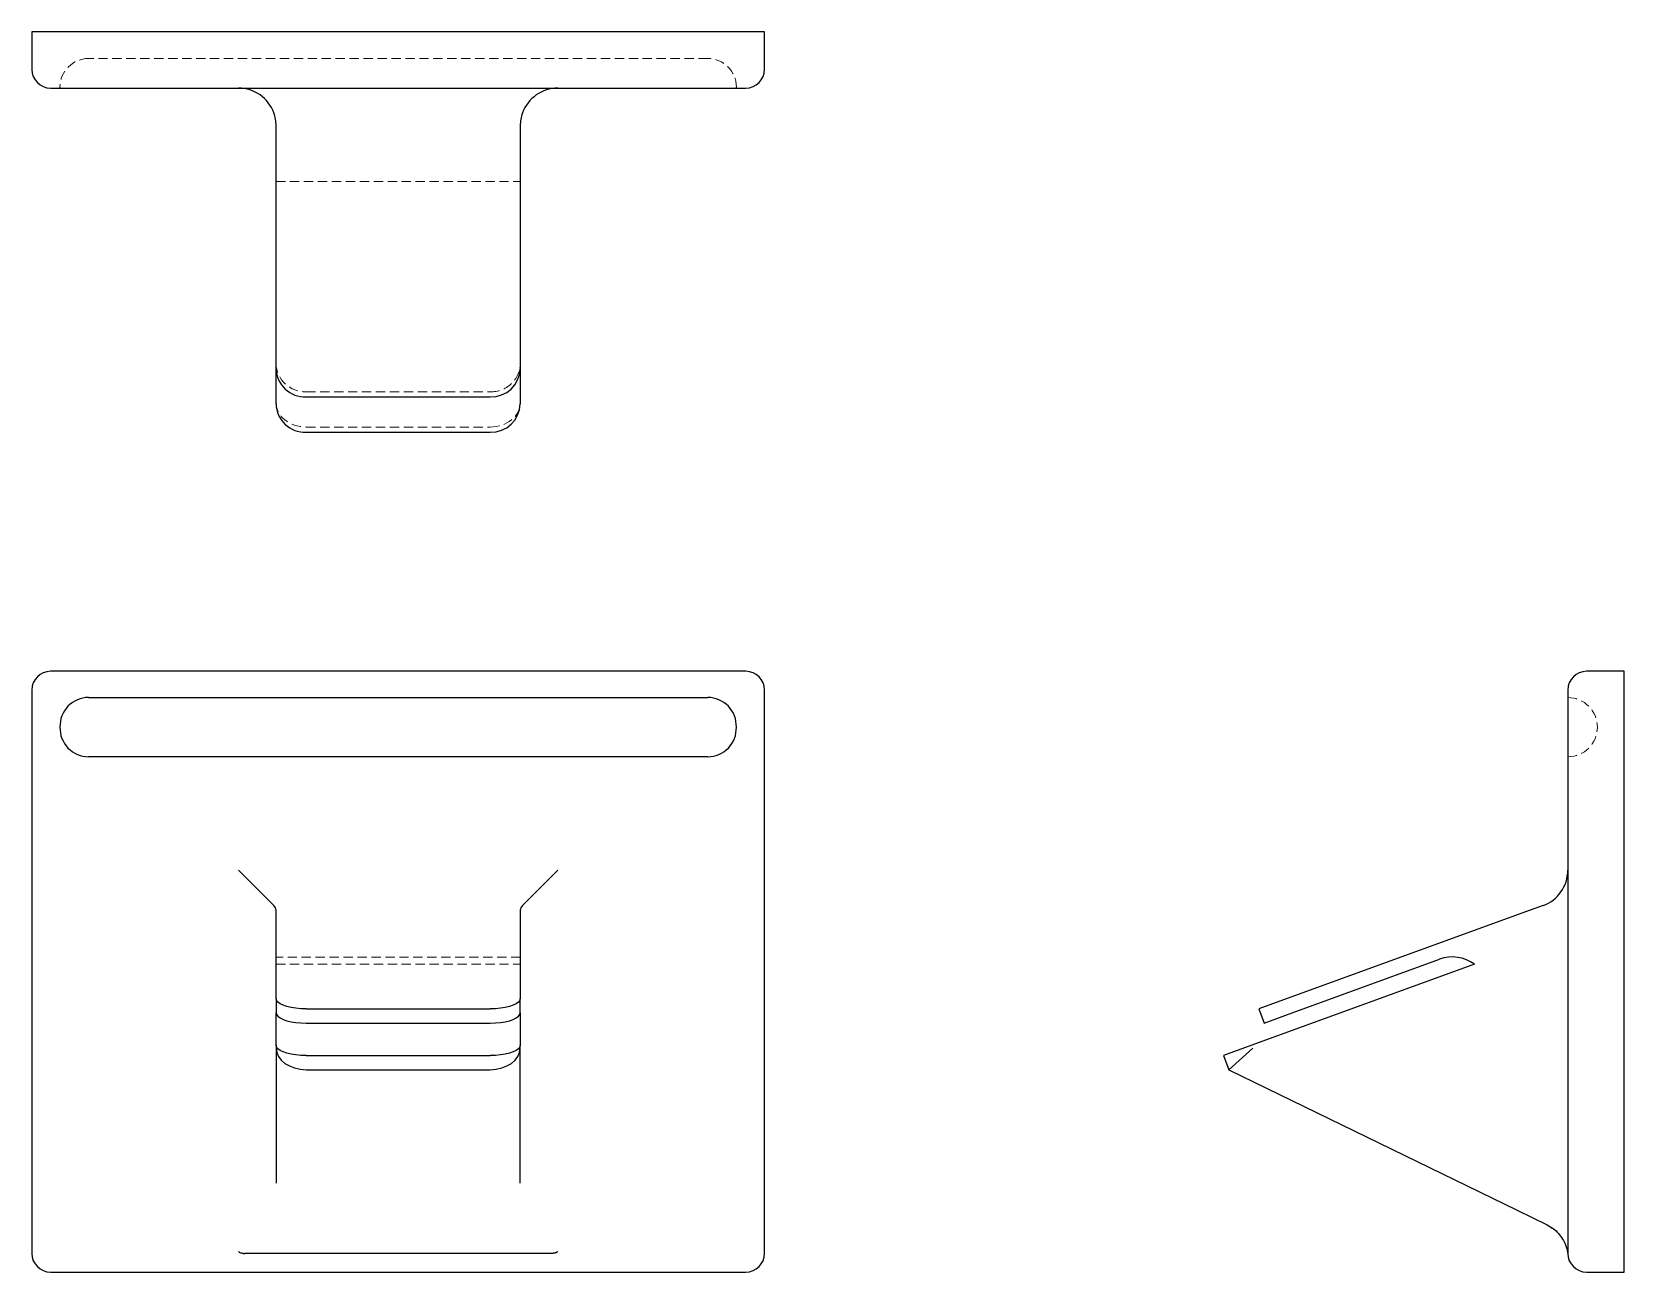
# Model space of a CAD drawing. Header units: millimetres. Extents: x 33 to 250, y 16 to 185.
import ezdxf

# ---------------------------------------------------------------- set-up
doc = ezdxf.new("R2010")
doc.units = ezdxf.units.MM
doc.linetypes.add('HIDDEN', pattern=[1.905, 1.27, -0.635])

msp = doc.modelspace()

# ---------------------------------------------------------------- linework, layer by layer
at = {"color": 7, "linetype": 'Continuous', "lineweight": 25}
for p, q in [((33, 185.33), (33, 180.21)), ((35.56, 185.33), (33, 185.33)), ((130.44, 185.33), (35.56, 185.33)), ((133, 185.33), (130.44, 185.33)), ((133, 180.21), (133, 185.33)), ((35.56, 177.64), (130.44, 177.64)), ((66.33, 139.34), (66.33, 172.51)), ((99.67, 172.51), (99.67, 139.34)), ((66.33, 134.52), (66.33, 139.34)), ((99.67, 139.34), (99.67, 134.52)), ((70.44, 135.49), (95.56, 135.49)), ((70.44, 130.67), (95.56, 130.67)), ((130.44, 98.03), (35.56, 98.03)), ((250.33, 98.03), (245.21, 98.03)), ((250.33, 95.46), (250.33, 98.03)), ((33, 95.46), (33, 18.54)), ((40.74, 94.44), (125.26, 94.44)), ((133, 18.54), (133, 95.46)), ((242.64, 95.46), (242.64, 18.54)), ((250.33, 18.54), (250.33, 95.46)), ((125.26, 86.35), (40.74, 86.35)), ((66.02, 66.03), (61.21, 70.85)), ((99.98, 66.03), (104.79, 70.85)), ((66.33, 53.32), (66.33, 65.39)), ((99.67, 65.39), (99.67, 53.32)), ((237.51, 65.39), (204.34, 53.32)), ((239.27, 66.03), (237.51, 65.39)), ((205.04, 51.39), (225.11, 58.69)), ((229.91, 58.01), (199.52, 46.95)), ((66.33, 53.32), (66.33, 51.39)), ((99.67, 51.39), (99.67, 53.32)), ((204.34, 53.32), (200.49, 51.91)), ((66.33, 46.95), (66.33, 51.39)), ((70.44, 51.91), (95.56, 51.91)), ((99.67, 51.39), (99.67, 46.95)), ((200.49, 51.91), (201.19, 49.99)), ((201.19, 49.99), (205.04, 51.39)), ((70.44, 49.99), (95.56, 49.99)), ((66.33, 46.95), (66.33, 46.58)), ((66.33, 46.58), (66.33, 28.11)), ((99.67, 46.58), (99.67, 46.95)), ((99.67, 28.11), (99.67, 46.58)), ((199.52, 46.95), (195.67, 45.54)), ((199.66, 46.58), (196.37, 43.62)), ((70.44, 45.54), (95.56, 45.54)), ((70.44, 43.62), (95.56, 43.62)), ((195.67, 45.54), (196.37, 43.62)), ((196.37, 43.62), (235.71, 24.42)), ((235.71, 24.42), (239.81, 22.42)), ((239.81, 22.42), (240.19, 22.2)), ((103.92, 18.54), (62.08, 18.54)), ((250.33, 15.97), (250.33, 18.54)), ((35.56, 15.97), (130.44, 15.97)), ((245.21, 15.97), (250.33, 15.97))]:
    msp.add_line(p, q, dxfattribs=at)
at = {"color": 7, "linetype": 'HIDDEN', "lineweight": 18}
for p, q in [((125.26, 181.68), (40.74, 181.68)), ((36.85, 177.79), (36.85, 177.64)), ((129.15, 177.64), (129.15, 177.79)), ((66.33, 164.91), (99.67, 164.91)), ((70.44, 136.19), (95.56, 136.19)), ((70.44, 131.37), (95.56, 131.37)), ((36.85, 90.54), (36.85, 90.25)), ((129.15, 90.25), (129.15, 90.54)), ((99.67, 59), (66.33, 59)), ((66.33, 58.01), (99.67, 58.01))]:
    msp.add_line(p, q, dxfattribs=at)
at = {"color": 7, "linetype": 'Continuous', "lineweight": 25, "flags": 128}
for points in [[(70.44, 51.91), (69.72, 51.93), (69.03, 52), (68.38, 52.1), (67.8, 52.24), (67.29, 52.41), (66.88, 52.61), (66.58, 52.84), (66.4, 53.07), (66.33, 53.32)], [(99.67, 53.32), (99.6, 53.07), (99.42, 52.84), (99.12, 52.61), (98.71, 52.41), (98.2, 52.24), (97.62, 52.1), (96.97, 52), (96.28, 51.93), (95.56, 51.91)], [(66.33, 51.39), (66.4, 51.14), (66.58, 50.91), (66.88, 50.69), (67.29, 50.49), (67.8, 50.31), (68.38, 50.17), (69.03, 50.07), (69.72, 50.01), (70.44, 49.99)], [(95.56, 49.99), (96.28, 50.01), (96.97, 50.07), (97.62, 50.17), (98.2, 50.31), (98.71, 50.49), (99.12, 50.69), (99.42, 50.91), (99.6, 51.14), (99.67, 51.39)], [(70.44, 45.54), (69.72, 45.56), (69.03, 45.63), (68.38, 45.73), (67.8, 45.87), (67.29, 46.04), (66.88, 46.25), (66.58, 46.47), (66.4, 46.7), (66.33, 46.95)], [(99.67, 46.95), (99.6, 46.7), (99.42, 46.47), (99.12, 46.25), (98.71, 46.04), (98.2, 45.87), (97.62, 45.73), (96.97, 45.63), (96.28, 45.56), (95.56, 45.54)]]:
    msp.add_lwpolyline(points, dxfattribs=at)
at = {"color": 7, "linetype": 'HIDDEN', "lineweight": 18}
for centre, radius, start, end in [((40.74, 177.79), 3.9, 90, 180), ((125.26, 177.79), 3.9, 0, 90), ((40.74, 177.79), 3.9, 180, 182.1218), ((125.26, 177.79), 3.9, 357.8782, 0), ((70.32, 140.17), 3.99, 181.9092, 271.6524), ((95.69, 140.16), 3.98, 268.2014, 358.237), ((242.64, 90.39), 4.04, 270, 90)]:
    msp.add_arc(centre, radius, start, end, dxfattribs=at)
at = {"color": 7, "linetype": 'Continuous', "lineweight": 25}
for centre, radius, start, end in [((35.56, 180.21), 2.56, 180, 270), ((130.44, 180.21), 2.56, 270, 0), ((61.21, 172.51), 5.13, 20, 90), ((104.79, 172.51), 5.13, 90, 160), ((61.21, 172.51), 5.13, 0, 20), ((104.79, 172.51), 5.13, 160, 180), ((70.31, 139.46), 3.98, 181.763, 271.7986), ((95.68, 139.47), 3.99, 268.3476, 358.0908), ((70.31, 134.64), 3.98, 181.763, 271.7986), ((95.68, 134.65), 3.99, 268.3476, 358.0908), ((35.56, 95.46), 2.56, 90, 180), ((130.44, 95.46), 2.56, 0, 90), ((245.21, 95.46), 2.56, 90, 180), ((40.74, 90.54), 3.9, 90, 182.1218), ((125.26, 90.54), 3.9, 357.8782, 90), ((40.74, 90.25), 3.9, 177.8782, 270), ((125.26, 90.25), 3.9, 270, 2.1218), ((237.51, 70.85), 5.13, 290, 0), ((226.87, 53.88), 5.13, 53.6609, 110), ((35.56, 18.54), 2.56, 180, 270), ((130.44, 18.54), 2.56, 270, 0), ((245.21, 18.54), 2.56, 180, 270)]:
    msp.add_arc(centre, radius, start, end, dxfattribs=at)
at = {"color": 7, "linetype": 'HIDDEN', "lineweight": 18}
for centre, start_param, end_param in [((70.44, 134.66), 3.141593, 4.712389), ((95.56, 134.66), 4.712389, 6.283185)]:
    msp.add_ellipse(centre, major_axis=(4.1, 0), ratio=0.80153, start_param=start_param, end_param=end_param, dxfattribs=at)
at = {"color": 7, "linetype": 'Continuous', "lineweight": 25}
for centre, major_axis, ratio, start_param, end_param in [((61.21, 65.39), (5.13, 0), 0.36397, 0, 0.349066), ((104.79, 65.39), (5.13, 0), 0.36397, 2.792527, 3.141593), ((70.44, 46.58), (4.1, 0), 0.721618, 3.141593, 4.712389), ((95.56, 46.58), (4.1, 0), 0.721618, 4.712389, 6.283185)]:
    msp.add_ellipse(centre, major_axis=major_axis, ratio=ratio, start_param=start_param, end_param=end_param, dxfattribs=at)
for points, knots in [([(240.16, 22.23), (240.4, 22.08), (240.86, 21.8), (241.55, 21.12), (241.89, 20.56), (242.06, 20.29)], [0, 0, 0, 0, 0.341189, 0.670306, 1, 1, 1, 1]), ([(242.04, 20.3), (242.07, 20.25), (242.21, 20.01), (242.38, 19.59), (242.56, 19.03), (242.61, 18.7), (242.64, 18.54)], [0, 0, 0, 0, 0.087013, 0.387629, 0.68808, 1, 1, 1, 1]), ([(61.21, 18.79), (61.22, 18.77), (61.27, 18.73), (61.36, 18.68), (61.46, 18.63), (61.62, 18.58), (61.77, 18.55), (61.92, 18.54), (62, 18.54), (62.05, 18.54), (62.07, 18.54), (62.08, 18.54)], [0, 0, 0, 0, 0.076308, 0.192382, 0.334629, 0.451149, 0.727386, 0.837348, 0.919431, 0.974046, 1, 1, 1, 1]), ([(104.79, 18.79), (104.77, 18.77), (104.73, 18.73), (104.65, 18.69), (104.57, 18.65), (104.48, 18.61), (104.39, 18.59), (104.28, 18.56), (104.17, 18.55), (104.05, 18.54), (103.96, 18.54), (103.92, 18.54)], [0, 0, 0, 0, 0.0906606, 0.1843501, 0.2821523, 0.3850215, 0.4937784, 0.6091181, 0.7316239, 0.8617825, 1, 1, 1, 1])]:
    msp.add_open_spline(points, degree=3, knots=knots, dxfattribs=at)
at = {"color": 7, "linetype": 'HIDDEN', "lineweight": 18}
msp.add_open_spline([(240.19, 22.2), (240.27, 22.16), (240.58, 21.99), (240.93, 21.69), (241.3, 21.33), (241.58, 21.01), (241.84, 20.66), (241.97, 20.42), (242.04, 20.3)], degree=3, knots=[0, 0, 0, 0, 0.080939, 0.325094, 0.479909, 0.6462, 0.824182, 1, 1, 1, 1], dxfattribs=at)

doc.saveas('drawing.dxf')
